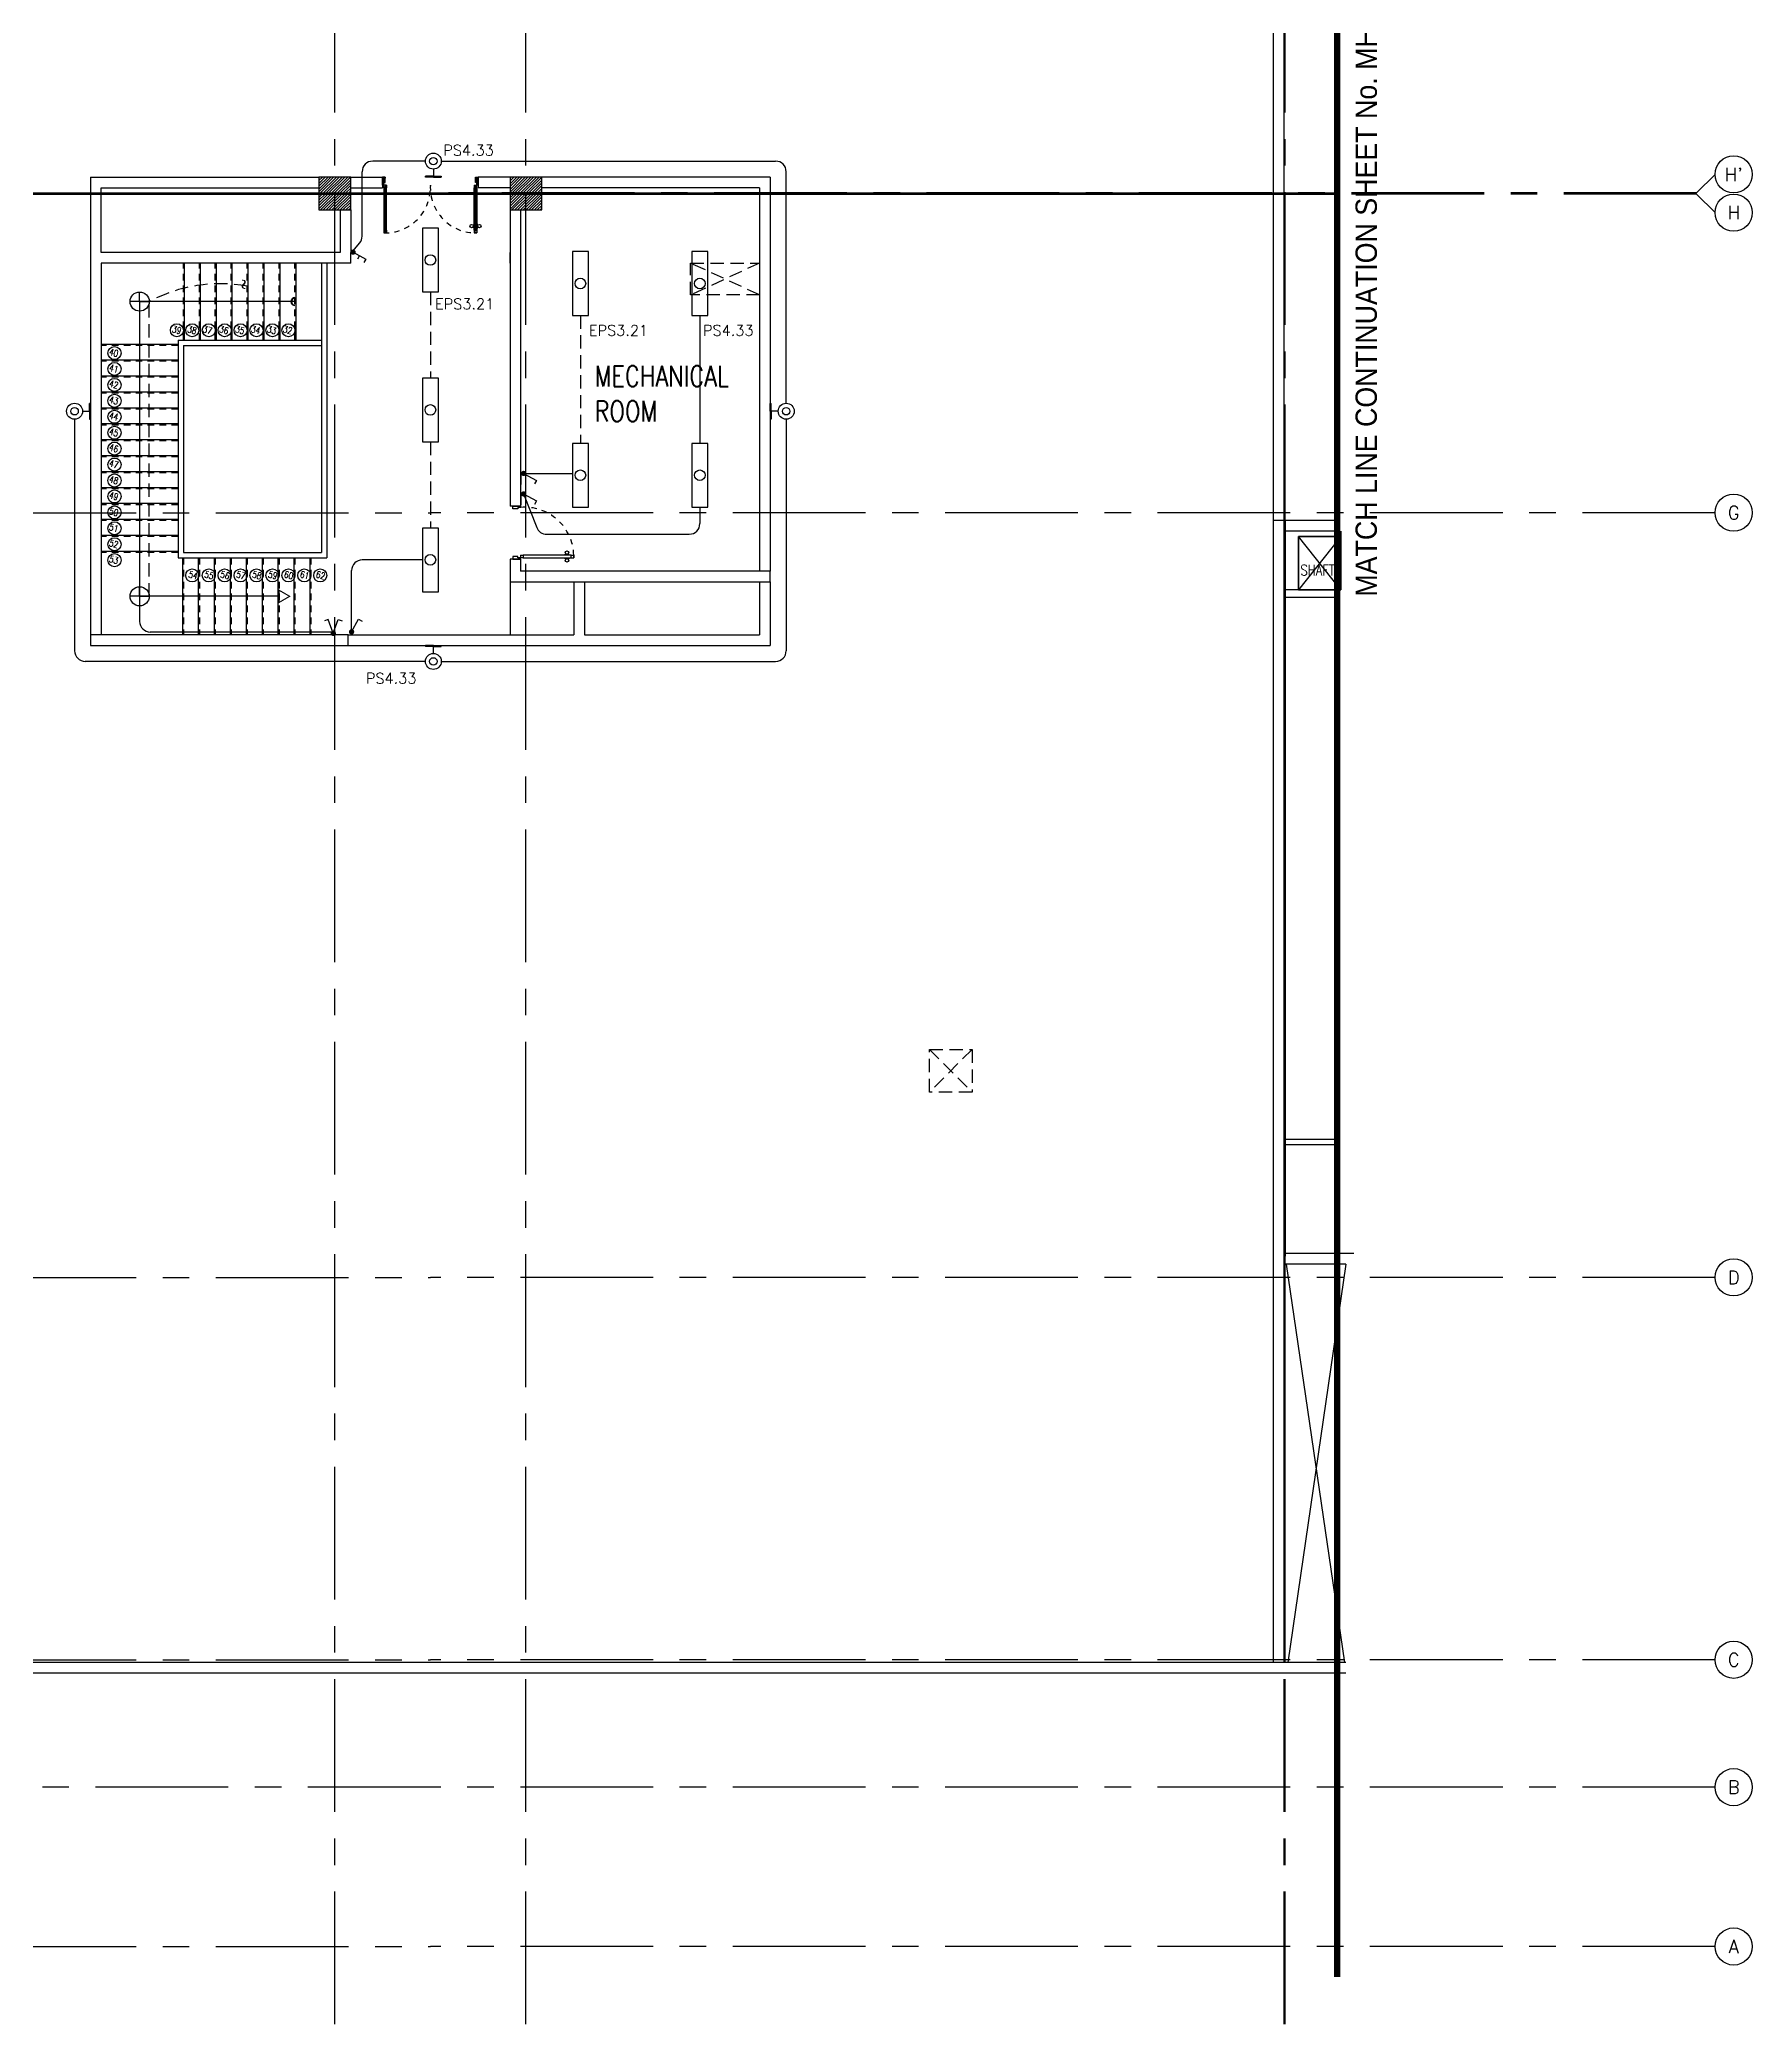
# Model space of a CAD drawing. Extents: x 88808.2 to 88901.9, y 39921.6 to 40000.1.
# Drawn here: x 88869.61 to 88901.86, y 39921.62 to 39958.99 of the extents above; entities that cross this region are included whole.
import ezdxf
from ezdxf.enums import TextEntityAlignment as Align

# ---------------------------------------------------------------- set-up
doc = ezdxf.new("R2010")
doc.units = 0
doc.header["$MEASUREMENT"] = 0
for name, pattern in [('CENTER2', [1.125, 0.75, -0.125, 0.125, -0.125]), ('CENTERX2', [4, 2.5, -0.5, 0.5, -0.5]), ('HIDDEN', [0.375, 0.25, -0.125]), ('HIDDEN2', [0.1875, 0.125, -0.0625])]:
    doc.linetypes.add(name, pattern=pattern)
doc.layers.get('0').update_dxf_attribs({"color": 9, "linetype": 'CONTINUOUS'})
for name, color, linetype in [('AX-CR', 7, 'CONTINUOUS'), ('AX-TXT', 6, 'CONTINUOUS'), ('AXES', 11, 'CENTERX2'), ('COL', 9, 'CONTINUOUS'), ('DOOR', 9, 'CONTINUOUS'), ('E-CLINE', 4, 'CONTINUOUS'), ('E-HLINE', 4, 'HIDDEN'), ('E-LEGEND', 4, 'CONTINUOUS'), ('E-LI', 4, 'CONTINUOUS'), ('E-LITE', 4, 'CONTINUOUS'), ('E-SWITCH', 4, 'CONTINUOUS'), ('E-TEXT', 2, 'CONTINUOUS'), ('E-TRXT', 4, 'CONTINUOUS'), ('EJ', 9, 'CONTINUOUS'), ('ELEV', 2, 'CONTINUOUS'), ('HAT', 9, 'CONTINUOUS'), ('ROOF', 9, 'CONTINUOUS'), ('SHAFT', 9, 'CONTINUOUS'), ('STR', 9, 'CONTINUOUS'), ('STR-H', 9, 'HIDDEN2'), ('TXT', 6, 'CONTINUOUS'), ('TXT1', 2, 'CONTINUOUS'), ('WALL', 9, 'CONTINUOUS')]:
    doc.layers.add(name, color=color, linetype=linetype)
doc.styles.add('ROMANS', font='ROMANS.shx')
doc.styles.add('TTXT', font='ARIAL.TTF', dxfattribs={"width": 0.6})

# ---------------------------------------------------------------- blocks, each defined once
blk = doc.blocks.new('AXR')
at = {"layer": 'AX-CR'}
blk.add_circle((350, 0), 350, dxfattribs=at)
at = {"layer": 'AX-TXT', "style": 'ROMANS'}
blk.add_attdef('AX', text='', height=250, dxfattribs=at).set_placement((350, 0), align=Align.MIDDLE)
blk = doc.blocks.new('C5')
at = {"layer": 'HAT', "linetype": 'ByBlock'}
h = blk.add_hatch(dxfattribs=at)
h.set_pattern_fill('ANSI31', color=256, scale=300, style=0)
h.set_pattern_definition([(45, (-223356.182, -51411.005), (-26.516504, 26.516504), [])])
h.paths.add_polyline_path([(300, 300), (0, 300), (0, 0), (300, 0)])
h.paths.add_polyline_path([(600, 300), (300, 300), (300, 0), (600, 0)])
at = {"layer": 'COL'}
blk.add_lwpolyline([(600, 300), (0, 300), (0, 0), (600, 0)], close=True, dxfattribs=at)
blk = doc.blocks.new('A$C272A55A0')
at = {"layer": 'DOOR', "color": 0, "linetype": 'ByBlock'}
for p, q in [((0, 900), (0, 1050)), ((50, 1050), (0, 1050)), ((0, 900), (25, 900)), ((25, 950), (50, 950)), ((25, 900), (25, 950)), ((75, 900), (25, 900)), ((25, 850), (25, 900)), ((42, 850), (25, 850)), ((58, 870), (42, 870)), ((42, 870), (42, 850)), ((50, 950), (50, 1050)), ((58, 850), (58, 870)), ((75, 850), (58, 850)), ((75, 900), (75, 850)), ((1725, 900), (1775, 900)), ((1725, 900), (1725, 850)), ((1725, 850), (1742, 850)), ((1742, 870), (1758, 870)), ((1742, 850), (1742, 870)), ((1750, 950), (1750, 1050)), ((1750, 1050), (1800, 1050)), ((1775, 950), (1750, 950)), ((1758, 870), (1758, 850)), ((1758, 850), (1775, 850)), ((1775, 900), (1775, 950)), ((1800, 900), (1775, 900)), ((1775, 850), (1775, 900)), ((1800, 1050), (1800, 900)), ((25, 50), (42, 50)), ((25, 50), (25, 0)), ((25, 0), (75, 0)), ((75, 0), (25, 0)), ((42, 50), (42, 30)), ((42, 30), (58, 30)), ((58, 50), (75, 50)), ((58, 50), (58, 30)), ((75, 50), (75, 0)), ((1718, 160), (1709, 160)), ((1709, 95), (1709, 160)), ((1718, 95), (1709, 95)), ((1725, 173), (1718, 173)), ((1718, 173), (1718, 83)), ((1718, 95), (1718, 160)), ((1725, 83), (1718, 83)), ((1742, 50), (1725, 50)), ((1725, 50), (1725, 0)), ((1775, 0), (1725, 0)), ((1725, 0), (1775, 0)), ((1742, 50), (1742, 30)), ((1758, 30), (1742, 30)), ((1775, 50), (1758, 50)), ((1758, 50), (1758, 30)), ((1775, 173), (1782, 173)), ((1775, 83), (1782, 83)), ((1775, 50), (1775, 0)), ((1782, 173), (1782, 83)), ((1782, 160), (1791, 160)), ((1782, 95), (1782, 160)), ((1782, 95), (1791, 95)), ((1791, 95), (1791, 160))]:
    blk.add_line(p, q, dxfattribs=at)
at = {"layer": 'DOOR', "color": 9, "linetype": 'ByBlock'}
for p, q in [((50, 1050), (0, 1010)), ((50, 1050), (0, 937)), ((50, 1050), (37, 950)), ((1750, 1050), (1800, 1010)), ((1750, 1050), (1800, 937)), ((1750, 1050), (1763, 950))]:
    blk.add_line(p, q, dxfattribs=at)
at = {"layer": 'DOOR', "linetype": 'ByBlock'}
for p, q in [((25, 850), (25, 50)), ((42, 850), (42, 50)), ((58, 850), (58, 50)), ((75, 50), (75, 850)), ((1725, 50), (1725, 850)), ((1742, 850), (1742, 50)), ((1758, 850), (1758, 50)), ((1775, 850), (1775, 50))]:
    blk.add_line(p, q, dxfattribs=at)
at = {"layer": 'DOOR', "color": 0, "linetype": 'ByBlock'}
for centre in [(1676, 128), (1824, 128)]:
    blk.add_circle(centre, 32.4, dxfattribs=at)
at = {"layer": 'DOOR', "color": 9, "linetype": 'ByBlock'}
for centre, radius, start, end in [((50, 1050), 54.4, 203.2074, 270), ((50, 1050), 74.4, 227.7764, 270), ((50, 1050), 94.4, 238.0182, 270), ((50, 1050), 114, 244.0838, 257.3774), ((50, 1050), 134, 248.1598, 259.28), ((50, 1050), 154, 251.1053, 256.2858), ((50, 1050), 34.4, 180, 270), ((50, 1050), 14.4, 180, 270), ((1750, 1050), 14.4, 270, 0), ((1750, 1050), 34.4, 270, 0), ((1750, 1050), 54.4, 270, 336.7926), ((1750, 1050), 74.4, 270, 312.2236), ((1750, 1050), 94.4, 270, 301.9818), ((1750, 1050), 114, 282.6226, 295.9162), ((1750, 1050), 134, 280.72, 291.8402), ((1750, 1050), 154, 283.7142, 288.8947)]:
    blk.add_arc(centre, radius, start, end, dxfattribs=at)
at = {"layer": 'DOOR', "linetype": 'HIDDEN', "ltscale": 0.5}
for centre, start, end in [((50, 851), 268.3174, 3.2965), ((1750, 851), 176.7035, 271.6826)]:
    blk.add_arc(centre, 851, start, end, dxfattribs=at)
at = {"layer": 'WALL', "linetype": 'ByBlock'}
blk.add_line((1800, 900), (1800, 1050), dxfattribs=at)
blk = doc.blocks.new('STL-DR')
at = {"layer": 'DOOR', "color": 0, "linetype": 'ByBlock'}
blk.add_line((0, -150), (0, 0), dxfattribs=at)
at = {"layer": 'DOOR', "linetype": 'ByBlock'}
for p, q in [((50, 0), (0, 0)), ((50, -100), (50, 0)), ((0, -150), (25, -150)), ((25, -150), (25, -100)), ((25, -100), (50, -100)), ((25, -200), (25, -150)), ((75, -150), (25, -150)), ((25, -200), (25, -1100)), ((75, -200), (25, -200)), ((75, -150), (75, -200)), ((75, -1100), (75, -200)), ((950, 0), (1000, 0)), ((950, -100), (950, 0)), ((975, -100), (950, -100)), ((975, -150), (975, -100)), ((1000, -150), (975, -150)), ((1000, 0), (1000, -150)), ((9, -1055), (9, -990)), ((18, -990), (9, -990)), ((18, -1055), (9, -1055)), ((25, -978), (18, -978)), ((18, -978), (18, -1068)), ((18, -1055), (18, -990)), ((25, -1068), (18, -1068)), ((25, -1100), (25, -1150)), ((25, -1100), (75, -1100)), ((75, -978), (82, -978)), ((75, -1068), (82, -1068)), ((75, -1100), (75, -1150)), ((82, -978), (82, -1068)), ((82, -1055), (82, -990)), ((82, -990), (91, -990)), ((82, -1055), (91, -1055)), ((91, -1055), (91, -990)), ((75, -1150), (25, -1150)), ((25, -1150), (75, -1150))]:
    blk.add_line(p, q, dxfattribs=at)
for centre in [(-24, -1023), (124, -1023)]:
    blk.add_circle(centre, 32.4, dxfattribs=at)
at = {"layer": 'DOOR', "linetype": 'HIDDEN', "ltscale": 0.5}
blk.add_arc((50, -223), 928, 271.544, 4.4816, dxfattribs=at)
at = {"layer": 'WALL'}
for p, q in [((0, 0), (0, -150)), ((0, 0), (0, -150)), ((1000, 0), (1000, -150))]:
    blk.add_line(p, q, dxfattribs=at)
blk = doc.blocks.new('FLS240')
at = {"layer": 'E-LI'}
blk.add_lwpolyline([(-0.6, 0.15), (-0.6, -0.15), (0.6, -0.15), (0.6, 0.15)], close=True, dxfattribs=at)
blk.add_circle((0, 0), 0.1, dxfattribs=at)

msp = doc.modelspace()

# ---------------------------------------------------------------- linework, layer by layer
at = {"layer": 'AX-CR'}
msp.add_circle((88901.514, 39926.08), 0.35, dxfattribs=at)
at = {"layer": 'AXES'}
for p, q in [((88875.17, 39921.615), (88875.17, 39999.428)), ((88878.77, 39921.615), (88878.77, 39999.428)), ((88893.046, 39921.615), (88893.046, 39999.078)), ((88893.066, 39921.615), (88893.066, 39999.078)), ((88900.814, 39956.1), (88901.164, 39956.45)), ((88809.28, 39956.1), (88876.97, 39956.1)), ((88809.28, 39956.08), (88876.97, 39956.08)), ((88900.814, 39956.1), (88876.97, 39956.1)), ((88900.814, 39956.08), (88876.97, 39956.08)), ((88900.814, 39956.08), (88901.164, 39955.73)), ((88808.93, 39950.08), (88876.97, 39950.08)), ((88901.164, 39950.08), (88876.97, 39950.08)), ((88808.93, 39935.68), (88876.97, 39935.68)), ((88901.164, 39935.68), (88876.97, 39935.68)), ((88808.93, 39928.48), (88876.97, 39928.48)), ((88901.164, 39928.48), (88876.97, 39928.48)), ((88901.164, 39926.08), (88854.848, 39926.08)), ((88808.93, 39923.08), (88876.97, 39923.08)), ((88901.164, 39923.08), (88876.97, 39923.08))]:
    msp.add_line(p, q, dxfattribs=at)
at = {"layer": 'COL'}
for p, q in [((88878.47, 39948.78), (88883.37, 39948.78)), ((88883.37, 39948.98), (88878.67, 39948.98)), ((88883.37, 39948.78), (88883.37, 39948.98)), ((88875.42, 39947.78), (88879.67, 39947.78)), ((88875.42, 39947.58), (88879.67, 39947.58))]:
    msp.add_line(p, q, dxfattribs=at)
msp.add_lwpolyline([(88883.37, 39948.78), (88883.37, 39948.98)], dxfattribs=at)
msp.add_lwpolyline([(88875.42, 39947.78), (88870.57, 39947.78), (88870.57, 39947.58), (88875.42, 39947.58)], close=True, dxfattribs=at)
at = {"layer": 'DOOR', "color": 0, "linetype": 'Continuous'}
for p, q in [((88894.046, 39949.93), (88892.846, 39949.93)), ((88894.046, 39949.73), (88893.066, 39949.73))]:
    msp.add_line(p, q, dxfattribs=at)
at = {"layer": 'E-CLINE', "color": 4}
for p, q in [((88877.176, 39956.7), (88883.471, 39956.7)), ((88883.671, 39952.14), (88883.671, 39956.5)), ((88870.27, 39951.84), (88870.27, 39947.479)), ((88883.671, 39951.84), (88883.671, 39947.479)), ((88876.876, 39947.279), (88870.47, 39947.279)), ((88877.176, 39947.279), (88883.471, 39947.279))]:
    msp.add_line(p, q, dxfattribs=at)
for centre, start, end in [((88883.471, 39956.5), 0, 90), ((88870.47, 39947.479), 180, 270), ((88883.471, 39947.479), 270, 0)]:
    msp.add_arc(centre, 0.2, start, end, dxfattribs=at)
at = {"layer": 'E-HLINE', "color": 4}
for p, q in [((88871.676, 39948.505), (88871.676, 39954.055)), ((88876.97, 39954.238), (88876.97, 39952.615)), ((88879.795, 39953.795), (88879.795, 39951.385)), ((88876.97, 39951.415), (88876.97, 39949.791))]:
    msp.add_line(p, q, dxfattribs=at)
msp.add_arc((88873.02, 39951.541), 2.851, 79.8846, 118.1282, dxfattribs=at)
at = {"layer": 'E-LEGEND', "color": 4}
for p, q in [((88876.878, 39956.4), (88876.878, 39956.419)), ((88870.57, 39952.138), (88870.551, 39952.138)), ((88883.37, 39952.138), (88883.389, 39952.138)), ((88876.878, 39947.58), (88876.878, 39947.56))]:
    msp.add_line(p, q, dxfattribs=at)
for centre, radius in [((88877.026, 39956.7), 0.15), ((88877.026, 39956.7), 0.0701), ((88870.27, 39951.99), 0.15), ((88883.671, 39951.99), 0.15), ((88870.27, 39951.99), 0.0701), ((88883.671, 39951.99), 0.0701), ((88877.026, 39947.279), 0.15), ((88877.026, 39947.279), 0.0701)]:
    msp.add_circle(centre, radius, dxfattribs=at)
at = {"layer": 'E-LITE', "color": 4}
for p, q in [((88877.026, 39956.419), (88876.878, 39956.419)), ((88877.026, 39956.4), (88876.878, 39956.4)), ((88877.026, 39956.55), (88877.026, 39956.419)), ((88877.026, 39956.419), (88877.174, 39956.419)), ((88877.026, 39956.4), (88877.174, 39956.4)), ((88877.174, 39956.419), (88877.174, 39956.4)), ((88871.495, 39954.055), (88871.315, 39954.055)), ((88871.495, 39954.055), (88871.495, 39954.235)), ((88871.495, 39954.055), (88871.676, 39954.055)), ((88871.495, 39954.055), (88871.495, 39953.874)), ((88870.42, 39951.99), (88870.551, 39951.99)), ((88870.551, 39951.99), (88870.551, 39952.138)), ((88870.551, 39951.99), (88870.551, 39951.841)), ((88870.551, 39951.841), (88870.57, 39951.841)), ((88870.57, 39951.99), (88870.57, 39952.138)), ((88870.57, 39951.99), (88870.57, 39951.841)), ((88883.37, 39951.99), (88883.37, 39952.138)), ((88883.37, 39951.99), (88883.37, 39951.841)), ((88883.389, 39951.841), (88883.37, 39951.841)), ((88883.389, 39951.99), (88883.389, 39952.138)), ((88883.521, 39951.99), (88883.389, 39951.99)), ((88883.389, 39951.99), (88883.389, 39951.841)), ((88871.495, 39948.505), (88871.315, 39948.505)), ((88871.495, 39948.505), (88871.495, 39948.685)), ((88871.495, 39948.505), (88871.495, 39948.324)), ((88871.495, 39948.505), (88871.676, 39948.505)), ((88877.026, 39947.58), (88876.878, 39947.58)), ((88877.026, 39947.56), (88876.878, 39947.56)), ((88877.026, 39947.58), (88877.174, 39947.58)), ((88877.026, 39947.429), (88877.026, 39947.56)), ((88877.026, 39947.56), (88877.174, 39947.56)), ((88877.174, 39947.56), (88877.174, 39947.58))]:
    msp.add_line(p, q, dxfattribs=at)
for centre in [(88871.495, 39954.055), (88871.495, 39948.505)]:
    msp.add_circle(centre, 0.18, dxfattribs=at)
at = {"layer": 'E-SWITCH', "linetype": 'Continuous'}
for p, q in [((88876.876, 39956.7), (88875.885, 39956.7)), ((88875.685, 39955.285), (88875.685, 39956.5)), ((88875.515, 39955.011), (88875.637, 39955.155)), ((88882.045, 39953.795), (88882.045, 39951.385)), ((88878.701, 39950.819), (88879.645, 39950.819)), ((88878.726, 39950.433), (88878.972, 39949.802)), ((88882.045, 39950.185), (88882.045, 39949.875)), ((88879.159, 39949.675), (88881.845, 39949.675)), ((88876.82, 39949.191), (88875.686, 39949.191)), ((88875.486, 39947.835), (88875.486, 39948.991))]:
    msp.add_line(p, q, dxfattribs=at)
at = {"layer": 'E-SWITCH', "color": 4}
for p, q in [((88875.515, 39954.986), (88875.755, 39954.853)), ((88875.635, 39954.92), (88875.599, 39954.854)), ((88875.755, 39954.853), (88875.719, 39954.788)), ((88878.726, 39950.819), (88878.966, 39950.687)), ((88878.966, 39950.687), (88878.93, 39950.621)), ((88878.726, 39950.433), (88878.966, 39950.3)), ((88878.966, 39950.3), (88878.93, 39950.234)), ((88871.495, 39948.324), (88871.495, 39948.032)), ((88875.048, 39948.067), (88874.978, 39948.041)), ((88875.142, 39947.808), (88875.048, 39948.067)), ((88875.142, 39947.808), (88875.236, 39948.067)), ((88875.236, 39948.067), (88875.307, 39948.041)), ((88875.486, 39947.835), (88875.619, 39948.076)), ((88875.619, 39948.076), (88875.685, 39948.04)), ((88875.134, 39947.832), (88871.695, 39947.832))]:
    msp.add_line(p, q, dxfattribs=at)
at = {"layer": 'E-SWITCH', "color": 4, "const_width": 0.05}
for points in [[(88875.493, 39954.998, 1), (88875.536, 39954.974, 1)], [(88878.704, 39950.831, 1), (88878.747, 39950.807, 1)], [(88878.704, 39950.445, 1), (88878.747, 39950.421, 1)], [(88875.142, 39947.783, -1), (88875.142, 39947.833, -1)], [(88875.474, 39947.813, 1), (88875.498, 39947.857, 1)]]:
    msp.add_lwpolyline(points, format="xyb", close=True, dxfattribs=at)
at = {"layer": 'E-SWITCH', "linetype": 'Continuous'}
for centre, start, end in [((88875.885, 39956.5), 90, 180), ((88875.485, 39955.285), 319.5765, 0), ((88879.159, 39949.875), 201.352, 270), ((88881.845, 39949.875), 270, 0), ((88875.686, 39948.991), 90, 180)]:
    msp.add_arc(centre, 0.2, start, end, dxfattribs=at)
at = {"layer": 'E-SWITCH', "color": 4}
msp.add_arc((88871.695, 39948.032), 0.2, 180, 270, dxfattribs=at)
at = {"layer": 'EJ'}
for p, q in [((88818.48, 39956.1), (88894.046, 39956.1)), ((88818.48, 39956.08), (88894.046, 39956.08)), ((88893.046, 39936.08), (88893.046, 39949.93)), ((88893.046, 39936.08), (88893.046, 39938.18)), ((88893.066, 39936.08), (88893.066, 39938.18))]:
    msp.add_line(p, q, dxfattribs=at)
at = {"layer": 'ELEV', "linetype": 'CENTER2', "const_width": 0.12}
msp.add_lwpolyline([(88894.046, 39922.508), (88894.046, 39998.579)], dxfattribs=at)
at = {"layer": 'ROOF'}
for p, q in [((88892.846, 39928.43), (88892.846, 39987.35)), ((88893.046, 39928.43), (88893.046, 39987.55)), ((88893.066, 39949.93), (88893.066, 39936.08)), ((88893.066, 39938.28), (88894.046, 39938.28)), ((88893.066, 39938.18), (88894.046, 39938.18)), ((88893.066, 39928.43), (88893.066, 39936.13)), ((88894.361, 39936.13), (88893.066, 39936.13)), ((88894.211, 39935.93), (88893.066, 39935.93))]:
    msp.add_line(p, q, dxfattribs=at)
at = {"layer": 'ROOF', "linetype": 'Continuous'}
msp.add_line((88878.47, 39948.78), (88878.47, 39947.78), dxfattribs=at)
at = {"layer": 'ROOF', "color": 0, "linetype": 'Continuous'}
for p, q in [((88894.211, 39928.43), (88860.77, 39928.43)), ((88894.211, 39928.23), (88860.77, 39928.23))]:
    msp.add_line(p, q, dxfattribs=at)
at = {"layer": 'SHAFT', "linetype": 'HIDDEN'}
for p, q in [((88883.17, 39954.78), (88881.87, 39954.18)), ((88883.17, 39954.18), (88881.87, 39954.78)), ((88886.37, 39939.97), (88887.17, 39939.17)), ((88887.17, 39939.97), (88886.37, 39939.17)), ((88886.37, 39939.97), (88887.17, 39939.97)), ((88886.37, 39939.17), (88886.37, 39939.97)), ((88887.17, 39939.97), (88887.17, 39939.17)), ((88887.17, 39939.17), (88886.37, 39939.17))]:
    msp.add_line(p, q, dxfattribs=at)
at = {"layer": 'SHAFT', "linetype": 'ByBlock'}
for p, q in [((88894.116, 39949.63), (88893.316, 39948.63)), ((88894.116, 39948.63), (88893.316, 39949.63))]:
    msp.add_line(p, q, dxfattribs=at)
at = {"layer": 'SHAFT'}
for p, q in [((88893.086, 39935.93), (88894.182, 39928.43)), ((88894.211, 39935.93), (88893.115, 39928.43))]:
    msp.add_line(p, q, dxfattribs=at)
at = {"layer": 'SHAFT', "linetype": 'HIDDEN'}
msp.add_lwpolyline([(88881.87, 39954.78), (88883.17, 39954.78), (88883.17, 39954.18), (88881.87, 39954.18)], close=True, dxfattribs=at)
at = {"layer": 'SHAFT', "color": 7, "linetype": 'Continuous'}
for points in [[(88894.116, 39949.73), (88894.116, 39948.63), (88893.066, 39948.63)], [(88894.046, 39948.48), (88893.066, 39948.48)]]:
    msp.add_lwpolyline(points, dxfattribs=at)
at = {"layer": 'SHAFT', "linetype": 'ByBlock'}
msp.add_lwpolyline([(88894.116, 39949.63), (88893.316, 39949.63), (88893.316, 39948.63), (88894.116, 39948.63)], close=True, dxfattribs=at)
msp.add_lwpolyline([(88894.116, 39949.63), (88893.316, 39949.63), (88893.316, 39948.63), (88894.116, 39948.63)], close=True, dxfattribs=at)
at = {"layer": 'SHAFT', "linetype": 'ByBlock', "ltscale": 0.3}
msp.add_lwpolyline([(88894.116, 39948.63), (88893.316, 39948.63), (88893.316, 39949.63), (88894.116, 39949.63)], close=True, dxfattribs=at)
at = {"layer": 'STR'}
for p, q in [((88872.34, 39953.33), (88872.34, 39954.78)), ((88872.64, 39953.33), (88872.64, 39954.78)), ((88872.94, 39953.33), (88872.94, 39954.78)), ((88873.24, 39953.33), (88873.24, 39954.78)), ((88873.54, 39953.33), (88873.54, 39954.78)), ((88873.84, 39953.33), (88873.84, 39954.78)), ((88874.14, 39953.33), (88874.14, 39954.78)), ((88874.44, 39953.33), (88874.44, 39954.78)), ((88874.92, 39954.78), (88874.92, 39949.33)), ((88875.02, 39954.78), (88875.02, 39949.23)), ((88874.42, 39954.055), (88871.495, 39954.055)), ((88871.495, 39954.055), (88871.495, 39948.505)), ((88872.22, 39953.33), (88872.22, 39949.23)), ((88872.22, 39953.33), (88874.92, 39953.33)), ((88872.22, 39953.25), (88870.77, 39953.25)), ((88872.22, 39952.95), (88870.77, 39952.95)), ((88872.32, 39953.23), (88872.32, 39949.33)), ((88872.32, 39953.23), (88874.92, 39953.23)), ((88872.22, 39952.65), (88870.77, 39952.65)), ((88872.22, 39952.35), (88870.77, 39952.35)), ((88872.22, 39952.05), (88870.77, 39952.05)), ((88872.22, 39951.75), (88870.77, 39951.75)), ((88872.22, 39951.45), (88870.77, 39951.45)), ((88872.22, 39951.15), (88870.77, 39951.15)), ((88872.22, 39950.85), (88870.77, 39950.85)), ((88872.22, 39950.55), (88870.77, 39950.55)), ((88872.22, 39950.25), (88870.77, 39950.25)), ((88872.22, 39949.95), (88870.77, 39949.95)), ((88872.22, 39949.65), (88870.77, 39949.65)), ((88872.22, 39949.35), (88870.77, 39949.35)), ((88872.22, 39949.23), (88875.02, 39949.23)), ((88872.3, 39949.23), (88872.3, 39947.78)), ((88872.32, 39949.33), (88874.92, 39949.33)), ((88872.6, 39949.23), (88872.6, 39947.78)), ((88872.9, 39949.23), (88872.9, 39947.78)), ((88873.2, 39949.23), (88873.2, 39947.78)), ((88873.5, 39949.23), (88873.5, 39947.78)), ((88873.8, 39949.23), (88873.8, 39947.78)), ((88874.1, 39949.23), (88874.1, 39947.78)), ((88874.4, 39949.23), (88874.4, 39947.78)), ((88874.7, 39949.23), (88874.7, 39947.78)), ((88874.12, 39948.505), (88871.495, 39948.505))]:
    msp.add_line(p, q, dxfattribs=at)
at = {"layer": 'STR', "const_width": 0.0215}
msp.add_lwpolyline([(88874.12, 39948.62), (88874.12, 39948.389), (88874.32, 39948.505)], close=True, dxfattribs=at)
at = {"layer": 'STR'}
for centre in [(88872.196, 39953.514), (88872.485, 39953.514), (88872.796, 39953.514), (88873.096, 39953.514), (88873.396, 39953.514), (88873.696, 39953.514), (88873.996, 39953.514), (88874.296, 39953.514), (88871.021, 39953.086), (88871.021, 39952.786), (88871.021, 39952.486), (88871.021, 39952.186), (88871.021, 39951.886), (88871.021, 39951.586), (88871.021, 39951.286), (88871.021, 39950.986), (88871.021, 39950.686), (88871.021, 39950.386), (88871.021, 39950.086), (88871.021, 39949.786), (88871.021, 39949.486), (88871.021, 39949.186), (88872.485, 39948.898), (88872.796, 39948.898), (88873.096, 39948.898), (88873.396, 39948.898), (88873.696, 39948.898), (88873.996, 39948.898), (88874.296, 39948.898), (88874.596, 39948.898), (88874.896, 39948.898)]:
    msp.add_circle(centre, 0.123, dxfattribs=at)
for radius in [0.075, 0.065]:
    msp.add_arc((88874.42, 39954.055), radius, 90, 270, dxfattribs=at)
at = {"layer": 'STR-H'}
for p, q in [((88872.32, 39953.33), (88872.32, 39954.78)), ((88872.62, 39953.33), (88872.62, 39954.78)), ((88872.92, 39953.33), (88872.92, 39954.78)), ((88873.22, 39953.33), (88873.22, 39954.78)), ((88873.52, 39953.33), (88873.52, 39954.78)), ((88873.82, 39953.33), (88873.82, 39954.78)), ((88874.12, 39953.33), (88874.12, 39954.78)), ((88874.42, 39953.33), (88874.42, 39954.78)), ((88872.22, 39953.23), (88870.77, 39953.23)), ((88872.22, 39952.93), (88870.77, 39952.93)), ((88872.22, 39952.63), (88870.77, 39952.63)), ((88872.22, 39952.33), (88870.77, 39952.33)), ((88872.22, 39952.03), (88870.77, 39952.03)), ((88872.22, 39951.73), (88870.77, 39951.73)), ((88872.22, 39951.43), (88870.77, 39951.43)), ((88872.22, 39951.13), (88870.77, 39951.13)), ((88872.22, 39950.83), (88870.77, 39950.83)), ((88872.22, 39950.53), (88870.77, 39950.53)), ((88872.22, 39950.23), (88870.77, 39950.23)), ((88872.22, 39949.93), (88870.77, 39949.93)), ((88872.22, 39949.63), (88870.77, 39949.63)), ((88872.22, 39949.33), (88870.77, 39949.33)), ((88872.32, 39949.23), (88872.32, 39947.78)), ((88872.62, 39949.23), (88872.62, 39947.78)), ((88872.92, 39949.23), (88872.92, 39947.78)), ((88873.22, 39949.23), (88873.22, 39947.78)), ((88873.52, 39949.23), (88873.52, 39947.78)), ((88873.82, 39949.23), (88873.82, 39947.78)), ((88874.12, 39949.23), (88874.12, 39947.78)), ((88874.42, 39949.23), (88874.42, 39947.78)), ((88874.72, 39949.23), (88874.72, 39947.78))]:
    msp.add_line(p, q, dxfattribs=at)
at = {"layer": 'WALL'}
for p, q in [((88870.57, 39956.4), (88870.57, 39947.58)), ((88870.57, 39956.4), (88874.87, 39956.4)), ((88875.47, 39956.4), (88876.07, 39956.4)), ((88876.07, 39956.4), (88876.07, 39956.2)), ((88878.47, 39956.4), (88877.87, 39956.4)), ((88877.87, 39956.4), (88877.87, 39956.2)), ((88883.37, 39956.4), (88879.07, 39956.4)), ((88883.37, 39956.4), (88883.37, 39954.18)), ((88870.77, 39956.2), (88874.87, 39956.2)), ((88870.77, 39954.98), (88870.77, 39956.2)), ((88875.47, 39956.2), (88876.07, 39956.2)), ((88878.47, 39956.2), (88877.87, 39956.2)), ((88883.17, 39956.2), (88879.07, 39956.2)), ((88883.17, 39956.2), (88883.17, 39954.18)), ((88875.27, 39955.78), (88875.27, 39954.98)), ((88875.47, 39955.78), (88875.47, 39954.98)), ((88878.47, 39955.78), (88878.47, 39950.205)), ((88878.67, 39955.78), (88878.67, 39950.205)), ((88875.27, 39954.98), (88870.77, 39954.98)), ((88870.77, 39954.78), (88870.77, 39947.78)), ((88875.47, 39954.78), (88870.77, 39954.78)), ((88875.47, 39954.78), (88874.27, 39954.78)), ((88875.47, 39954.78), (88875.47, 39954.98)), ((88875.47, 39954.78), (88875.47, 39954.98)), ((88878.47, 39954.78), (88878.47, 39954.98)), ((88878.47, 39954.78), (88878.47, 39954.98)), ((88878.47, 39954.78), (88878.47, 39954.98)), ((88883.17, 39954.18), (88883.17, 39948.98)), ((88883.37, 39954.18), (88883.37, 39948.98)), ((88878.681, 39950.613), (88878.681, 39950.813)), ((88878.681, 39950.613), (88878.681, 39950.813)), ((88878.681, 39950.226), (88878.681, 39950.426)), ((88878.681, 39950.226), (88878.681, 39950.426)), ((88878.67, 39950.205), (88878.47, 39950.205)), ((88878.47, 39949.205), (88878.47, 39949.005)), ((88878.67, 39949.205), (88878.47, 39949.205)), ((88878.47, 39949.205), (88878.47, 39948.78)), ((88878.67, 39949.205), (88878.67, 39949.005)), ((88878.67, 39949.205), (88878.67, 39948.98)), ((88879.67, 39948.78), (88879.67, 39947.78)), ((88879.67, 39948.78), (88879.67, 39947.78)), ((88879.87, 39948.78), (88879.87, 39947.78)), ((88879.87, 39948.78), (88879.87, 39947.78)), ((88883.17, 39948.78), (88883.17, 39947.78)), ((88883.37, 39948.78), (88883.37, 39947.58)), ((88875.42, 39947.78), (88879.37, 39947.78)), ((88876.97, 39947.78), (88879.37, 39947.78)), ((88876.97, 39947.78), (88879.67, 39947.78)), ((88879.87, 39947.78), (88883.17, 39947.78)), ((88879.87, 39947.78), (88880.234, 39947.78)), ((88875.42, 39947.58), (88879.37, 39947.58)), ((88876.97, 39947.58), (88879.37, 39947.58)), ((88876.97, 39947.58), (88883.37, 39947.58))]:
    msp.add_line(p, q, dxfattribs=at)

# ---------------------------------------------------------------- block references
at = {"linetype": 'Continuous', "rotation": 90}
for p in [(88876.97, 39954.838), (88879.795, 39954.395), (88882.045, 39954.395), (88876.97, 39952.015), (88879.795, 39950.785), (88882.045, 39950.785), (88876.97, 39949.191)]:
    msp.add_blockref('FLS240', p, dxfattribs=at)
at = {"layer": 'AXES', "xscale": 0.001, "yscale": 0.001, "zscale": 0.001}
for p, values in [((88901.164, 39956.45), {'AX': "H'"}), ((88901.164, 39955.73), {'AX': 'H'}), ((88901.164, 39950.08), {'AX': 'G'}), ((88901.164, 39935.68), {'AX': 'D'}), ((88901.164, 39928.48), {'AX': 'C'}), ((88901.164, 39923.08), {'AX': 'A'})]:
    msp.add_blockref('AXR', p, dxfattribs=at).add_auto_attribs(values)
at = {"layer": 'COL', "xscale": 0.001, "yscale": 0.001, "zscale": 0.001}
for p in [(88874.87, 39956.1), (88878.47, 39956.1), (88874.87, 39955.78), (88878.47, 39955.78)]:
    msp.add_blockref('C5', p, dxfattribs=at)
at = {"layer": 'DOOR', "color": 0, "linetype": 'ByBlock', "xscale": 0.001, "yscale": 0.001, "zscale": 0.001}
msp.add_blockref('A$C272A55A0', (88876.07, 39955.349), dxfattribs=at)
at = {"layer": 'DOOR', "color": 1, "xscale": 0.001, "yscale": 0.001, "zscale": 0.001, "rotation": 90}
msp.add_blockref('STL-DR', (88878.52, 39949.205), dxfattribs=at)

# ---------------------------------------------------------------- texts
at = {"layer": 'AX-TXT', "style": 'ROMANS'}
msp.add_attdef('B', text='1', height=0.25, dxfattribs=at).set_placement((88901.514, 39926.08), align=Align.MIDDLE)
at = {"layer": 'E-TEXT', "color": 4, "style": 'ROMANS'}
msp.add_text('~', height=0.2, rotation=270, dxfattribs=at).set_placement((88873.368, 39954.484))
at = {"layer": 'E-TRXT', "color": 4, "style": 'ROMANS'}
for s, p in [('PS4.33', (88877.213, 39956.805)), ('EPS3.21', (88877.058, 39953.911)), ('EPS3.21', (88879.955, 39953.412)), ('PS4.33', (88882.104, 39953.412)), ('PS4.33', (88875.756, 39946.862))]:
    msp.add_text(s, height=0.2, dxfattribs=at).set_placement(p)
at = {"layer": 'SHAFT', "linetype": 'ByBlock', "style": 'ROMANS', "width": 0.8}
msp.add_text('SHAFT', height=0.2, dxfattribs=at).set_placement((88893.678, 39948.998), align=Align.MIDDLE)
at = {"layer": 'STR', "style": 'ROMANS', "width": 0.8}
for s, p in [('39', (88872.195, 39953.52)), ('38', (88872.483, 39953.52)), ('37', (88872.772, 39953.52)), ('36', (88873.083, 39953.52)), ('35', (88873.383, 39953.52)), ('34', (88873.683, 39953.52)), ('33', (88873.983, 39953.52)), ('32', (88874.283, 39953.52)), ('40', (88871.008, 39953.093)), ('41', (88871.008, 39952.793)), ('42', (88871.008, 39952.493)), ('43', (88871.008, 39952.193)), ('44', (88871.008, 39951.893)), ('45', (88871.008, 39951.593)), ('46', (88871.008, 39951.293)), ('47', (88871.008, 39950.993)), ('48', (88871.008, 39950.693)), ('49', (88871.008, 39950.393)), ('50', (88871.008, 39950.093)), ('51', (88871.008, 39949.793)), ('52', (88871.008, 39949.493)), ('53', (88871.008, 39949.193)), ('54', (88872.503, 39948.904)), ('55', (88872.803, 39948.904)), ('56', (88873.103, 39948.904)), ('57', (88873.403, 39948.904)), ('58', (88873.703, 39948.904)), ('59', (88874.003, 39948.904)), ('60', (88874.303, 39948.904)), ('61', (88874.603, 39948.904)), ('62', (88874.903, 39948.904))]:
    msp.add_text(s, height=0.125, rotation=345, dxfattribs=at).set_placement(p, align=Align.MIDDLE)
at = {"layer": 'TXT', "color": 9, "style": 'ROMANS', "width": 0.8}
for s, p in [('MECHANICAL', (88880.061, 39952.458)), ('ROOM', (88880.061, 39951.795))]:
    msp.add_text(s, height=0.3885, dxfattribs=at).set_placement(p)
at = {"layer": 'TXT1', "color": 6, "style": 'TTXT', "width": 0.9}
msp.add_text('MATCH LINE CONTINUATION SHEET No. MH-E-09', height=0.40118, rotation=90, dxfattribs=at).set_placement((88894.794, 39948.499))

doc.saveas('drawing.dxf')
